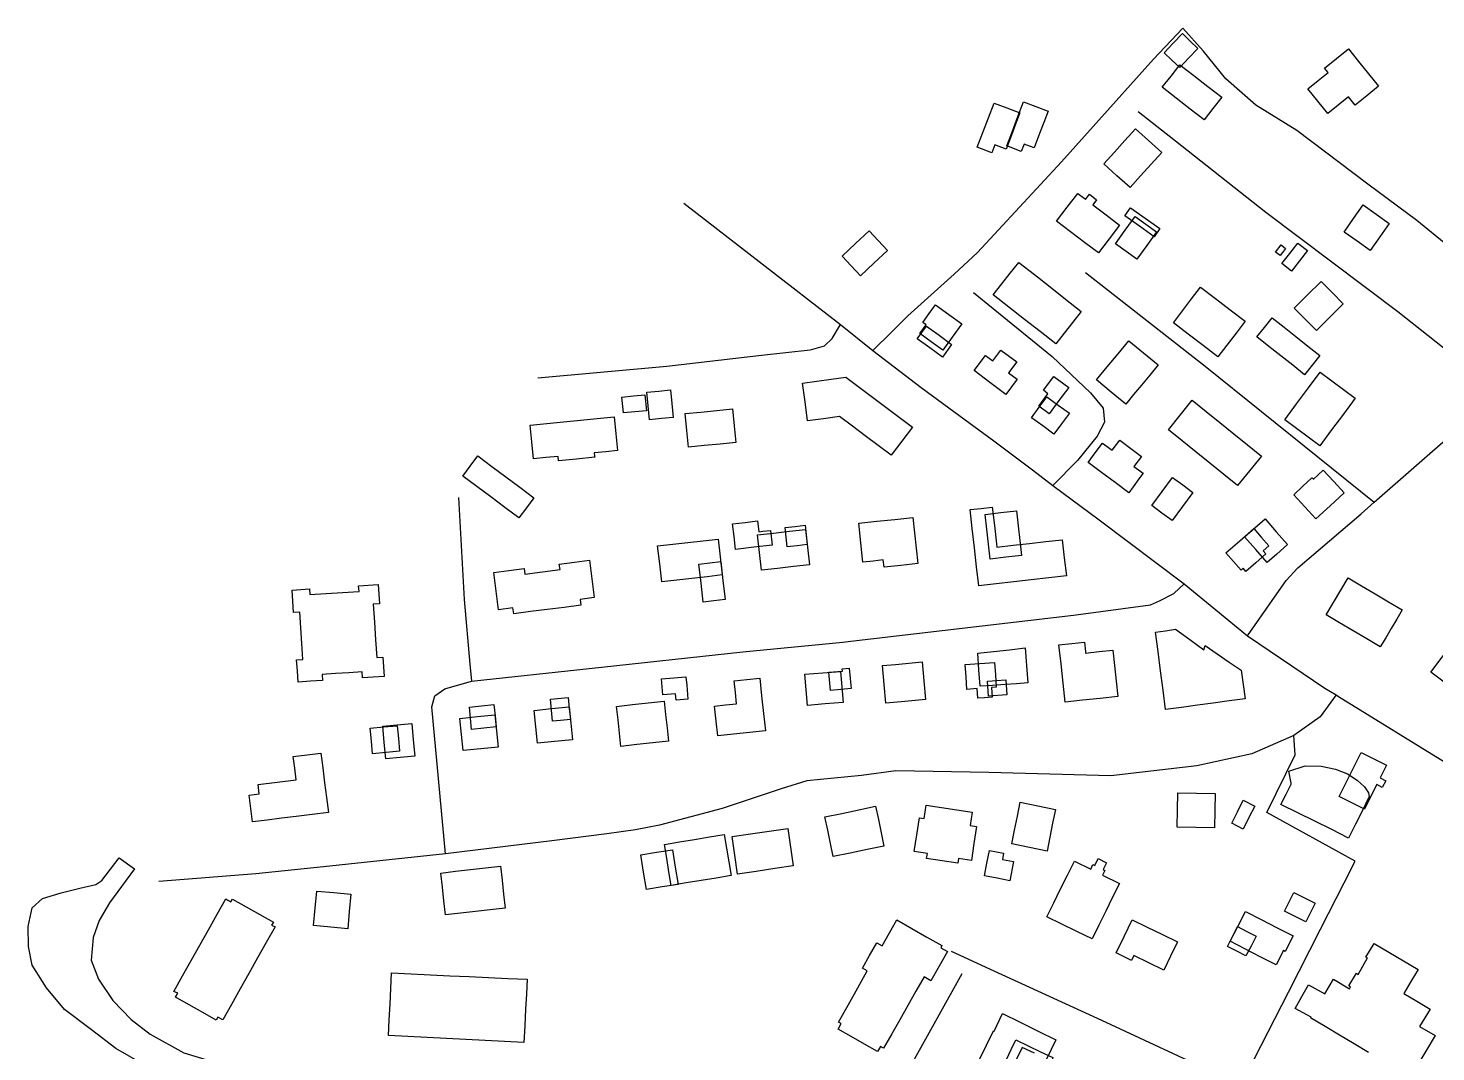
# Model space of a CAD drawing. Header units: metres. Extents: x 2526939 to 2528079, y 1150869 to 1152142.
# Drawn here: x 2527023.6 to 2527377.3, y 1151710.4 to 1151967.6 of the extents above; entities that cross this region are included whole.
import ezdxf

# ---------------------------------------------------------------- set-up
doc = ezdxf.new("R2010")
doc.units = ezdxf.units.M
doc.layers.add('Buildings', color=7, linetype='Continuous')
doc.layers.add('Roads', color=7, linetype='Continuous')

msp = doc.modelspace()

# ---------------------------------------------------------------- linework, layer by layer
at = {"layer": 'Buildings'}
for points in [[(2527317.554, 1151962.534), (2527315.272, 1151960.132), (2527312.989, 1151957.73), (2527311.033, 1151959.588), (2527309.076, 1151961.446), (2527311.359, 1151963.849), (2527313.641, 1151966.251), (2527315.598, 1151964.393), (2527317.554, 1151962.534)], [(2527362.924, 1151953.014), (2527359.999, 1151950.656), (2527357.074, 1151948.299), (2527355.396, 1151950.381), (2527352.793, 1151948.284), (2527350.19, 1151946.186), (2527347.689, 1151949.291), (2527345.188, 1151952.395), (2527347.731, 1151954.445), (2527350.274, 1151956.494), (2527349.393, 1151957.588), (2527352.378, 1151959.993), (2527355.363, 1151962.398), (2527357.883, 1151959.27), (2527360.404, 1151956.142), (2527362.924, 1151953.014)], [(2527323.52, 1151950.256), (2527321.307, 1151947.413), (2527319.093, 1151944.57), (2527315.587, 1151947.298), (2527312.081, 1151950.027), (2527308.575, 1151952.755), (2527310.788, 1151955.599), (2527313.001, 1151958.443), (2527316.507, 1151955.714), (2527320.014, 1151952.985), (2527323.52, 1151950.256)], [(2527270.679, 1151940.739), (2527269.344, 1151937.233), (2527266.554, 1151938.293), (2527265.788, 1151936.276), (2527262.094, 1151937.679), (2527263.501, 1151941.384), (2527264.907, 1151945.089), (2527266.314, 1151948.794), (2527269.557, 1151947.563), (2527272.8, 1151946.331), (2527271.74, 1151943.535), (2527270.679, 1151940.739)], [(2527277.759, 1151941.158), (2527276.375, 1151937.519), (2527273.849, 1151938.478), (2527273.154, 1151936.646), (2527269.514, 1151938.029), (2527270.914, 1151941.714), (2527272.313, 1151945.4), (2527273.713, 1151949.085), (2527276.796, 1151947.915), (2527279.878, 1151946.744), (2527278.818, 1151943.951), (2527277.759, 1151941.158)], [(2527308.45, 1151936.398), (2527305.802, 1151933.452), (2527303.153, 1151930.506), (2527300.505, 1151927.56), (2527297.205, 1151930.527), (2527293.905, 1151933.494), (2527296.554, 1151936.44), (2527299.202, 1151939.385), (2527301.851, 1151942.331), (2527305.151, 1151939.365), (2527308.45, 1151936.398)], [(2527288.981, 1151924.861), (2527289.318, 1151924.604), (2527290.279, 1151925.875), (2527292.075, 1151924.516), (2527291.113, 1151923.245), (2527294.487, 1151920.693), (2527297.86, 1151918.141), (2527295.211, 1151914.638), (2527292.561, 1151911.136), (2527289.054, 1151913.789), (2527285.547, 1151916.441), (2527282.04, 1151919.094), (2527284.69, 1151922.597), (2527287.34, 1151926.099), (2527288.981, 1151924.861)], [(2527365.626, 1151918.564), (2527363.228, 1151915.162), (2527360.829, 1151911.76), (2527357.543, 1151914.078), (2527354.256, 1151916.396), (2527356.655, 1151919.798), (2527359.054, 1151923.199), (2527362.34, 1151920.882), (2527365.626, 1151918.564)], [(2527307.136, 1151916.441), (2527304.675, 1151912.995), (2527302.214, 1151909.549), (2527299.525, 1151911.469), (2527296.835, 1151913.389), (2527299.297, 1151916.836), (2527301.758, 1151920.283), (2527304.447, 1151918.362), (2527307.136, 1151916.441)], [(2527299.181, 1151920.459), (2527300.646, 1151922.51), (2527304.333, 1151919.879), (2527308.019, 1151917.248), (2527306.554, 1151915.195), (2527302.868, 1151917.827), (2527299.181, 1151920.459)], [(2527239.534, 1151911.78), (2527236.134, 1151908.589), (2527232.733, 1151905.398), (2527230.427, 1151907.855), (2527228.12, 1151910.311), (2527231.52, 1151913.503), (2527234.92, 1151916.695), (2527237.227, 1151914.238), (2527239.534, 1151911.78)], [(2527338.766, 1151911.21), (2527338.18, 1151910.456), (2527337.065, 1151911.321), (2527338.473, 1151913.136), (2527339.588, 1151912.271), (2527338.766, 1151911.21)], [(2527345.081, 1151911.731), (2527343.081, 1151909.151), (2527341.08, 1151906.57), (2527338.653, 1151908.453), (2527340.654, 1151911.034), (2527342.654, 1151913.614), (2527345.081, 1151911.731)], [(2527288.23, 1151896.426), (2527286.09, 1151893.708), (2527283.951, 1151890.989), (2527281.811, 1151888.271), (2527277.89, 1151891.357), (2527273.969, 1151894.443), (2527270.049, 1151897.529), (2527266.128, 1151900.615), (2527268.267, 1151903.333), (2527270.406, 1151906.052), (2527272.545, 1151908.77), (2527276.466, 1151905.684), (2527280.388, 1151902.598), (2527284.309, 1151899.512), (2527288.23, 1151896.426)], [(2527329.424, 1151893.955), (2527327.14, 1151890.976), (2527324.855, 1151887.997), (2527322.571, 1151885.018), (2527318.838, 1151887.88), (2527315.104, 1151890.743), (2527311.371, 1151893.605), (2527313.655, 1151896.584), (2527315.94, 1151899.564), (2527318.224, 1151902.543), (2527321.957, 1151899.68), (2527325.691, 1151896.818), (2527329.424, 1151893.955)], [(2527354.053, 1151898.366), (2527350.686, 1151895.013), (2527347.319, 1151891.66), (2527344.537, 1151894.453), (2527341.754, 1151897.246), (2527345.121, 1151900.6), (2527348.488, 1151903.954), (2527351.271, 1151901.16), (2527354.053, 1151898.366)], [(2527258.225, 1151893.293), (2527255.817, 1151889.999), (2527253.409, 1151886.705), (2527250.534, 1151888.807), (2527247.659, 1151890.909), (2527249.233, 1151893.061), (2527248.386, 1151893.681), (2527250.006, 1151895.898), (2527251.626, 1151898.115), (2527254.925, 1151895.704), (2527258.225, 1151893.293)], [(2527348.171, 1151885.354), (2527346.263, 1151882.947), (2527344.356, 1151880.541), (2527341.365, 1151882.912), (2527338.375, 1151885.283), (2527335.384, 1151887.653), (2527332.393, 1151890.024), (2527334.3, 1151892.43), (2527336.208, 1151894.836), (2527339.199, 1151892.465), (2527342.19, 1151890.095), (2527345.18, 1151887.725), (2527348.171, 1151885.354)], [(2527255.666, 1151888.116), (2527253.338, 1151884.933), (2527250.165, 1151887.253), (2527246.991, 1151889.573), (2527249.32, 1151892.756), (2527252.493, 1151890.436), (2527255.666, 1151888.116)], [(2527303.39, 1151877.92), (2527301.402, 1151875.521), (2527299.414, 1151873.121), (2527295.733, 1151876.171), (2527292.051, 1151879.221), (2527294.774, 1151882.509), (2527297.498, 1151885.796), (2527300.221, 1151889.084), (2527303.903, 1151886.034), (2527307.585, 1151882.984), (2527305.488, 1151880.452), (2527303.39, 1151877.92)], [(2527268.063, 1151886.734), (2527272.008, 1151883.743), (2527269.953, 1151881.034), (2527272.131, 1151879.38), (2527269.249, 1151875.579), (2527265.285, 1151878.586), (2527261.321, 1151881.593), (2527264.204, 1151885.394), (2527266.008, 1151884.025), (2527268.063, 1151886.734)], [(2527357.09, 1151874.649), (2527354.113, 1151870.651), (2527351.135, 1151866.654), (2527348.158, 1151862.656), (2527345.223, 1151864.842), (2527342.289, 1151867.028), (2527339.354, 1151869.214), (2527342.331, 1151873.211), (2527345.309, 1151877.209), (2527348.286, 1151881.206), (2527351.221, 1151879.02), (2527354.155, 1151876.835), (2527357.09, 1151874.649)], [(2527229.044, 1151879.904), (2527232.393, 1151877.399), (2527235.742, 1151874.894), (2527239.092, 1151872.39), (2527242.441, 1151869.885), (2527245.79, 1151867.38), (2527243.133, 1151863.828), (2527240.476, 1151860.275), (2527237.223, 1151862.707), (2527233.971, 1151865.14), (2527230.718, 1151867.572), (2527227.465, 1151870.004), (2527223.464, 1151869.464), (2527219.463, 1151868.924), (2527218.822, 1151873.682), (2527218.18, 1151878.439), (2527221.801, 1151878.927), (2527225.423, 1151879.416), (2527229.044, 1151879.904)], [(2527285.085, 1151877.334), (2527282.628, 1151874.01), (2527280.17, 1151870.686), (2527277.553, 1151872.621), (2527279.854, 1151875.735), (2527278.756, 1151876.63), (2527281.329, 1151880.111), (2527285.085, 1151877.334)], [(2527179.001, 1151871.488), (2527176.088, 1151871.201), (2527173.174, 1151870.913), (2527172.778, 1151874.929), (2527175.692, 1151875.217), (2527178.605, 1151875.504), (2527179.001, 1151871.488)], [(2527185.706, 1151869.795), (2527182.735, 1151869.502), (2527179.764, 1151869.209), (2527179.421, 1151872.674), (2527179.079, 1151876.139), (2527182.051, 1151876.432), (2527185.023, 1151876.726), (2527185.365, 1151873.261), (2527185.706, 1151869.795)], [(2527285.241, 1151870.834), (2527283.297, 1151868.205), (2527281.353, 1151865.576), (2527278.541, 1151867.655), (2527275.729, 1151869.734), (2527277.673, 1151872.364), (2527279.616, 1151874.994), (2527282.429, 1151872.914), (2527285.241, 1151870.834)], [(2527333.508, 1151860.066), (2527330.514, 1151856.357), (2527327.52, 1151852.648), (2527324.041, 1151855.456), (2527320.562, 1151858.264), (2527317.083, 1151861.072), (2527313.604, 1151863.88), (2527310.125, 1151866.688), (2527313.118, 1151870.397), (2527316.111, 1151874.105), (2527319.59, 1151871.297), (2527323.07, 1151868.489), (2527326.549, 1151865.682), (2527330.029, 1151862.874), (2527333.508, 1151860.066)], [(2527201.411, 1151863.481), (2527197.461, 1151863.091), (2527193.51, 1151862.701), (2527189.56, 1151862.311), (2527189.143, 1151866.528), (2527188.726, 1151870.745), (2527192.677, 1151871.135), (2527196.627, 1151871.526), (2527200.578, 1151871.916), (2527200.995, 1151867.699), (2527201.411, 1151863.481)], [(2527165.956, 1151860.035), (2527165.98, 1151859.786), (2527161.423, 1151859.336), (2527156.865, 1151858.885), (2527156.755, 1151859.999), (2527153.655, 1151859.693), (2527150.554, 1151859.386), (2527150.135, 1151863.626), (2527149.716, 1151867.865), (2527153.943, 1151868.283), (2527158.17, 1151868.701), (2527162.397, 1151869.118), (2527166.624, 1151869.536), (2527170.851, 1151869.954), (2527171.27, 1151865.714), (2527171.689, 1151861.474), (2527168.78, 1151861.186), (2527165.87, 1151860.899), (2527165.956, 1151860.035)], [(2527301.061, 1151861.718), (2527303.349, 1151860.016), (2527301.477, 1151857.498), (2527303.803, 1151855.768), (2527302.732, 1151854.328), (2527301.24, 1151852.321), (2527300.169, 1151850.88), (2527296.763, 1151853.413), (2527293.356, 1151855.945), (2527289.95, 1151858.478), (2527291.767, 1151860.922), (2527293.584, 1151863.366), (2527296.035, 1151861.544), (2527297.907, 1151864.062), (2527301.061, 1151861.718)], [(2527150.688, 1151849.614), (2527148.813, 1151847.091), (2527146.938, 1151844.568), (2527143.407, 1151847.191), (2527139.876, 1151849.815), (2527136.344, 1151852.438), (2527132.813, 1151855.061), (2527134.688, 1151857.585), (2527136.563, 1151860.108), (2527140.094, 1151857.485), (2527143.626, 1151854.861), (2527147.157, 1151852.238), (2527150.688, 1151849.614)], [(2527349.044, 1151856.526), (2527351.669, 1151853.666), (2527354.293, 1151850.806), (2527350.748, 1151847.553), (2527347.203, 1151844.299), (2527344.412, 1151847.341), (2527341.62, 1151850.383), (2527343.914, 1151852.489), (2527346.208, 1151854.595), (2527346.33, 1151854.5), (2527346.553, 1151854.438), (2527346.543, 1151854.23), (2527349.044, 1151856.526)], [(2527316.27, 1151850.966), (2527313.654, 1151847.424), (2527311.038, 1151843.881), (2527308.486, 1151845.766), (2527305.934, 1151847.65), (2527308.55, 1151851.193), (2527311.166, 1151854.736), (2527313.718, 1151852.851), (2527316.27, 1151850.966)], [(2527266.919, 1151838.026), (2527267.006, 1151837.195), (2527271.118, 1151837.662), (2527275.23, 1151838.13), (2527279.341, 1151838.597), (2527283.453, 1151839.064), (2527283.968, 1151834.537), (2527284.483, 1151830.01), (2527280.079, 1151829.509), (2527275.675, 1151829.008), (2527271.271, 1151828.508), (2527266.867, 1151828.007), (2527262.463, 1151827.506), (2527261.92, 1151832.285), (2527261.376, 1151837.064), (2527260.833, 1151841.842), (2527260.289, 1151846.621), (2527263.076, 1151846.938), (2527265.863, 1151847.255), (2527266.391, 1151842.641), (2527266.919, 1151838.026)], [(2527273.224, 1151835.11), (2527269.274, 1151834.66), (2527265.325, 1151834.211), (2527264.9, 1151837.946), (2527264.475, 1151841.681), (2527264.05, 1151845.416), (2527268, 1151845.866), (2527271.95, 1151846.315), (2527272.375, 1151842.58), (2527272.799, 1151838.845), (2527273.224, 1151835.11)], [(2527206.88, 1151843.783), (2527207.188, 1151841.075), (2527208.204, 1151841.191), (2527208.251, 1151841.196), (2527210.125, 1151841.409), (2527210.546, 1151837.683), (2527205.953, 1151837.163), (2527201.36, 1151836.643), (2527200.996, 1151839.859), (2527200.631, 1151843.074), (2527203.756, 1151843.429), (2527206.88, 1151843.783)], [(2527219.388, 1151837.829), (2527216.871, 1151837.544), (2527214.354, 1151837.258), (2527213.801, 1151842.134), (2527216.318, 1151842.419), (2527218.835, 1151842.703), (2527219.388, 1151837.829)], [(2527245.94, 1151844.665), (2527246.352, 1151840.795), (2527246.763, 1151836.926), (2527247.175, 1151833.056), (2527242.933, 1151832.605), (2527238.691, 1151832.153), (2527238.496, 1151833.975), (2527235.929, 1151833.702), (2527233.361, 1151833.428), (2527232.84, 1151838.322), (2527232.318, 1151843.215), (2527236.859, 1151843.698), (2527241.399, 1151844.182), (2527245.94, 1151844.665)], [(2527334.588, 1151835.479), (2527332.086, 1151833.295), (2527329.584, 1151831.11), (2527328.903, 1151831.891), (2527328.376, 1151831.433), (2527326.49, 1151833.594), (2527324.603, 1151835.756), (2527328.098, 1151838.808), (2527331.593, 1151841.859), (2527333.48, 1151839.697), (2527335.368, 1151837.536), (2527333.906, 1151836.26), (2527334.588, 1151835.479)], [(2527337.396, 1151835.47), (2527334.933, 1151833.321), (2527332.096, 1151836.571), (2527329.259, 1151839.82), (2527331.837, 1151842.071), (2527334.414, 1151844.321), (2527337.251, 1151841.071), (2527340.088, 1151837.821), (2527337.396, 1151835.47)], [(2527198.023, 1151830.203), (2527194.22, 1151829.772), (2527190.417, 1151829.341), (2527186.613, 1151828.91), (2527182.81, 1151828.479), (2527182.298, 1151832.999), (2527181.786, 1151837.519), (2527185.589, 1151837.95), (2527189.393, 1151838.38), (2527193.196, 1151838.811), (2527196.999, 1151839.241), (2527197.511, 1151834.722), (2527198.023, 1151830.203)], [(2527219.96, 1151832.774), (2527215.941, 1151832.319), (2527211.923, 1151831.863), (2527207.904, 1151831.408), (2527207.401, 1151835.848), (2527206.898, 1151840.288), (2527210.917, 1151840.743), (2527214.935, 1151841.199), (2527218.954, 1151841.654), (2527219.457, 1151837.214), (2527219.96, 1151832.774)], [(2527164.655, 1151833.934), (2527165.26, 1151829.234), (2527165.864, 1151824.533), (2527162.295, 1151824.074), (2527162.485, 1151822.61), (2527158.27, 1151822.068), (2527154.055, 1151821.527), (2527149.839, 1151820.985), (2527145.624, 1151820.443), (2527145.435, 1151821.906), (2527141.799, 1151821.439), (2527141.195, 1151826.14), (2527140.59, 1151830.84), (2527144.416, 1151831.332), (2527148.241, 1151831.824), (2527148.419, 1151830.431), (2527152.84, 1151830.999), (2527157.26, 1151831.566), (2527157.081, 1151832.96), (2527160.868, 1151833.447), (2527164.655, 1151833.934)], [(2527195.91, 1151823.698), (2527193.231, 1151823.396), (2527192.691, 1151828.172), (2527192.15, 1151832.948), (2527194.895, 1151833.259), (2527197.641, 1151833.57), (2527198.182, 1151828.794), (2527198.723, 1151824.018), (2527195.91, 1151823.698)], [(2527111.581, 1151827.81), (2527111.898, 1151822.943), (2527110.314, 1151822.839), (2527110.604, 1151818.379), (2527110.895, 1151813.92), (2527111.185, 1151809.46), (2527112.769, 1151809.563), (2527113.085, 1151804.694), (2527110.342, 1151804.516), (2527107.599, 1151804.338), (2527107.501, 1151805.835), (2527104.164, 1151805.618), (2527100.828, 1151805.401), (2527097.491, 1151805.184), (2527097.589, 1151803.686), (2527094.514, 1151803.486), (2527091.438, 1151803.286), (2527091.256, 1151806.083), (2527091.074, 1151808.879), (2527092.665, 1151808.983), (2527092.407, 1151812.949), (2527092.149, 1151816.915), (2527091.891, 1151820.881), (2527090.3, 1151820.778), (2527090.117, 1151823.59), (2527089.934, 1151826.401), (2527094.331, 1151826.688), (2527094.424, 1151825.27), (2527098.53, 1151825.537), (2527102.635, 1151825.804), (2527106.741, 1151826.071), (2527106.649, 1151827.489), (2527111.581, 1151827.81)], [(2527366.118, 1151816.748), (2527364.747, 1151814.437), (2527363.376, 1151812.126), (2527359.972, 1151814.145), (2527356.567, 1151816.164), (2527353.163, 1151818.182), (2527349.758, 1151820.201), (2527351.594, 1151823.297), (2527353.429, 1151826.394), (2527355.265, 1151829.49), (2527358.67, 1151827.471), (2527362.075, 1151825.452), (2527365.479, 1151823.433), (2527368.884, 1151821.414), (2527367.501, 1151819.081), (2527366.118, 1151816.748)], [(2527395.436, 1151814.63), (2527392.587, 1151810.897), (2527389.738, 1151807.165), (2527386.888, 1151803.432), (2527384.039, 1151799.699), (2527381.385, 1151801.724), (2527378.73, 1151803.75), (2527376.076, 1151805.775), (2527378.926, 1151809.508), (2527381.775, 1151813.241), (2527384.625, 1151816.975), (2527387.474, 1151820.708), (2527390.128, 1151818.682), (2527392.782, 1151816.656), (2527395.436, 1151814.63)], [(2527311.95, 1151816.57), (2527315.475, 1151813.965), (2527318.999, 1151811.36), (2527319.408, 1151812.47), (2527322.416, 1151810.397), (2527325.423, 1151808.323), (2527328.431, 1151806.25), (2527328.907, 1151802.669), (2527329.383, 1151799.088), (2527325.393, 1151798.547), (2527321.402, 1151798.007), (2527317.412, 1151797.466), (2527313.421, 1151796.926), (2527309.431, 1151796.385), (2527308.802, 1151801.24), (2527308.174, 1151806.094), (2527307.545, 1151810.949), (2527306.916, 1151815.803), (2527309.433, 1151816.186), (2527311.95, 1151816.57)], [(2527269.028, 1151802.666), (2527265.927, 1151802.443), (2527262.825, 1151802.219), (2527262.524, 1151806.368), (2527262.224, 1151810.516), (2527266.209, 1151810.964), (2527270.194, 1151811.411), (2527274.179, 1151811.859), (2527274.497, 1151807.474), (2527274.815, 1151803.089), (2527271.922, 1151802.878), (2527269.028, 1151802.666)], [(2527289.298, 1151811.005), (2527289.34, 1151810.579), (2527292.767, 1151810.941), (2527296.193, 1151811.303), (2527296.603, 1151807.418), (2527297.013, 1151803.533), (2527297.423, 1151799.648), (2527293, 1151799.181), (2527288.578, 1151798.715), (2527284.155, 1151798.248), (2527283.649, 1151803.043), (2527283.144, 1151807.838), (2527282.638, 1151812.633), (2527285.845, 1151812.972), (2527289.052, 1151813.31), (2527289.298, 1151811.005)], [(2527230.39, 1151801.679), (2527227.795, 1151801.438), (2527225.199, 1151801.196), (2527224.776, 1151805.744), (2527228.235, 1151806.025), (2527228.189, 1151806.601), (2527229.918, 1151806.761), (2527230.154, 1151804.22), (2527230.39, 1151801.679)], [(2527243.896, 1151798.395), (2527239.135, 1151797.954), (2527238.696, 1151802.685), (2527238.256, 1151807.415), (2527241.582, 1151807.724), (2527244.909, 1151808.032), (2527248.235, 1151808.341), (2527248.675, 1151803.611), (2527249.114, 1151798.881), (2527246.505, 1151798.638), (2527243.896, 1151798.395)], [(2527265.645, 1151801.906), (2527265.82, 1151799.491), (2527263.935, 1151799.354), (2527262.24, 1151799.231), (2527262.065, 1151801.646), (2527259.509, 1151801.46), (2527259.283, 1151804.577), (2527259.056, 1151807.694), (2527262.737, 1151807.961), (2527266.418, 1151808.228), (2527266.644, 1151805.112), (2527266.87, 1151801.995), (2527265.645, 1151801.906)], [(2527189.079, 1151802.516), (2527189.361, 1151798.991), (2527186.419, 1151798.754), (2527186.29, 1151800.346), (2527183.061, 1151800.086), (2527182.738, 1151804.103), (2527185.824, 1151804.352), (2527188.909, 1151804.6), (2527189.079, 1151802.516)], [(2527208.851, 1151791.006), (2527204.862, 1151790.584), (2527200.872, 1151790.163), (2527196.883, 1151789.741), (2527196.487, 1151793.49), (2527196.09, 1151797.239), (2527198.86, 1151797.532), (2527201.629, 1151797.824), (2527201.325, 1151800.702), (2527201.02, 1151803.58), (2527204.235, 1151803.92), (2527207.45, 1151804.26), (2527207.917, 1151799.842), (2527208.384, 1151795.424), (2527208.851, 1151791.006)], [(2527228.374, 1151798.153), (2527223.905, 1151797.791), (2527219.436, 1151797.429), (2527219.119, 1151801.345), (2527218.801, 1151805.26), (2527223.27, 1151805.623), (2527227.738, 1151805.985), (2527228.056, 1151802.069), (2527228.374, 1151798.153)], [(2527269.544, 1151800.119), (2527264.925, 1151799.784), (2527264.653, 1151803.526), (2527269.271, 1151803.861), (2527269.544, 1151800.119)], [(2527157.416, 1151793.633), (2527155.405, 1151793.431), (2527155.126, 1151796.2), (2527154.846, 1151798.969), (2527159.313, 1151799.42), (2527159.592, 1151796.652), (2527159.871, 1151793.883), (2527157.416, 1151793.633)], [(2527141.205, 1151792.018), (2527138.123, 1151791.707), (2527135.041, 1151791.395), (2527134.758, 1151794.204), (2527134.474, 1151797.013), (2527137.556, 1151797.324), (2527140.638, 1151797.634), (2527140.921, 1151794.826), (2527141.205, 1151792.018)], [(2527155.899, 1151788.354), (2527151.569, 1151787.919), (2527151.152, 1151792.05), (2527150.735, 1151796.181), (2527155.142, 1151796.626), (2527159.549, 1151797.071), (2527159.966, 1151792.94), (2527160.383, 1151788.809), (2527155.899, 1151788.354)], [(2527184.523, 1151788.444), (2527180.541, 1151788.006), (2527176.558, 1151787.568), (2527172.576, 1151787.13), (2527172.207, 1151790.481), (2527171.839, 1151793.833), (2527171.47, 1151797.184), (2527175.453, 1151797.622), (2527179.435, 1151798.06), (2527183.418, 1151798.498), (2527183.786, 1151795.147), (2527184.155, 1151791.795), (2527184.523, 1151788.444)], [(2527116.941, 1151785.883), (2527113.546, 1151785.562), (2527110.151, 1151785.241), (2527109.848, 1151788.461), (2527109.544, 1151791.68), (2527112.94, 1151792), (2527116.335, 1151792.32), (2527116.638, 1151789.102), (2527116.941, 1151785.883)], [(2527120.76, 1151784.648), (2527117.125, 1151784.305), (2527113.489, 1151783.961), (2527113.1, 1151788.085), (2527112.711, 1151792.208), (2527116.346, 1151792.552), (2527119.981, 1151792.895), (2527120.371, 1151788.772), (2527120.76, 1151784.648)], [(2527141.716, 1151786.944), (2527137.318, 1151786.5), (2527132.919, 1151786.056), (2527132.51, 1151790.108), (2527132.101, 1151794.16), (2527136.5, 1151794.604), (2527140.899, 1151795.048), (2527141.307, 1151790.996), (2527141.716, 1151786.944)], [(2527090.91, 1151769.513), (2527087.273, 1151769.059), (2527083.637, 1151768.604), (2527080, 1151768.15), (2527079.577, 1151771.527), (2527079.154, 1151774.904), (2527081.653, 1151775.216), (2527081.365, 1151777.511), (2527086.16, 1151778.111), (2527090.956, 1151778.711), (2527090.59, 1151781.644), (2527090.223, 1151784.576), (2527093.696, 1151785.011), (2527097.169, 1151785.445), (2527097.636, 1151781.717), (2527098.102, 1151777.989), (2527098.569, 1151774.261), (2527099.035, 1151770.533), (2527094.973, 1151770.023), (2527090.91, 1151769.513)], [(2527364.739, 1151778.476), (2527363.888, 1151776.79), (2527362.47, 1151777.506), (2527360.92, 1151774.434), (2527359.369, 1151771.361), (2527356.204, 1151772.96), (2527353.04, 1151774.558), (2527354.893, 1151778.23), (2527356.746, 1151781.901), (2527358.599, 1151785.573), (2527361.765, 1151783.976), (2527364.93, 1151782.378), (2527363.321, 1151779.191), (2527364.739, 1151778.476)], [(2527360.61, 1151774.509), (2527358.878, 1151771.033), (2527357.146, 1151767.557), (2527355.414, 1151764.081), (2527351.164, 1151766.199), (2527346.914, 1151768.317), (2527342.664, 1151770.435), (2527338.414, 1151772.553), (2527339.683, 1151775.105), (2527340.951, 1151777.658), (2527340.969, 1151777.888), (2527340.394, 1151780.909), (2527344.469, 1151782.275), (2527348.553, 1151782.148), (2527352.118, 1151781.425), (2527355.116, 1151780.248), (2527357.533, 1151778.608), (2527359.374, 1151776.949), (2527360.428, 1151775.479), (2527360.61, 1151774.509)], [(2527321.874, 1151775.291), (2527321.791, 1151770.988), (2527321.708, 1151766.684), (2527317.021, 1151766.774), (2527312.333, 1151766.865), (2527312.416, 1151771.168), (2527312.499, 1151775.471), (2527317.187, 1151775.381), (2527321.874, 1151775.291)], [(2527238.659, 1151762.084), (2527234.414, 1151761.196), (2527230.168, 1151760.308), (2527225.923, 1151759.42), (2527225.227, 1151762.749), (2527224.531, 1151766.079), (2527223.835, 1151769.408), (2527228.08, 1151770.296), (2527232.324, 1151771.183), (2527236.569, 1151772.071), (2527237.266, 1151768.742), (2527237.962, 1151765.413), (2527238.659, 1151762.084)], [(2527260.806, 1151770.606), (2527260.296, 1151767.221), (2527261.91, 1151766.979), (2527261.268, 1151762.721), (2527260.625, 1151758.463), (2527257.385, 1151758.913), (2527257.218, 1151757.803), (2527253.299, 1151758.395), (2527249.379, 1151758.986), (2527249.56, 1151760.181), (2527246.269, 1151760.68), (2527246.911, 1151764.932), (2527247.553, 1151769.184), (2527248.723, 1151769.008), (2527249.228, 1151772.354), (2527253.087, 1151771.771), (2527256.947, 1151771.189), (2527260.806, 1151770.606)], [(2527281.741, 1151771.291), (2527281.039, 1151767.8), (2527280.338, 1151764.31), (2527279.636, 1151760.819), (2527275.214, 1151761.708), (2527270.791, 1151762.596), (2527271.492, 1151766.087), (2527272.194, 1151769.578), (2527272.895, 1151773.069), (2527277.318, 1151772.18), (2527281.741, 1151771.291)], [(2527331.81, 1151772.139), (2527330.353, 1151769.248), (2527328.896, 1151766.356), (2527326.033, 1151767.798), (2527327.49, 1151770.69), (2527328.946, 1151773.582), (2527331.81, 1151772.139)], [(2527200.248, 1151754.661), (2527196.485, 1151754.038), (2527192.722, 1151753.416), (2527188.958, 1151752.793), (2527185.195, 1151752.17), (2527184.625, 1151755.616), (2527184.054, 1151759.062), (2527183.484, 1151762.508), (2527187.248, 1151763.131), (2527191.011, 1151763.754), (2527194.774, 1151764.376), (2527198.538, 1151764.999), (2527199.108, 1151761.553), (2527199.678, 1151758.107), (2527200.248, 1151754.661)], [(2527215.878, 1151757.085), (2527211.21, 1151756.4), (2527206.541, 1151755.715), (2527201.873, 1151755.03), (2527201.181, 1151759.749), (2527200.488, 1151764.468), (2527205.156, 1151765.153), (2527209.823, 1151765.838), (2527214.491, 1151766.523), (2527215.185, 1151761.804), (2527215.878, 1151757.085)], [(2527186.924, 1151752.456), (2527182.942, 1151751.798), (2527178.96, 1151751.139), (2527178.24, 1151755.494), (2527177.52, 1151759.849), (2527181.502, 1151760.508), (2527185.483, 1151761.166), (2527186.204, 1151756.811), (2527186.924, 1151752.456)], [(2527263.911, 1151754.594), (2527264.527, 1151757.777), (2527265.142, 1151760.96), (2527268.733, 1151760.265), (2527268.429, 1151758.692), (2527271.208, 1151758.155), (2527270.281, 1151753.362), (2527267.096, 1151753.978), (2527263.911, 1151754.594)], [(2527143.486, 1151746.468), (2527139.737, 1151746.039), (2527135.988, 1151745.61), (2527132.238, 1151745.181), (2527128.489, 1151744.752), (2527128.087, 1151748.27), (2527127.684, 1151751.787), (2527127.282, 1151755.305), (2527131.031, 1151755.734), (2527134.78, 1151756.164), (2527138.529, 1151756.593), (2527142.278, 1151757.022), (2527142.681, 1151753.504), (2527143.083, 1151749.986), (2527143.486, 1151746.468)], [(2527294.555, 1151757.885), (2527293.703, 1151756.159), (2527294.156, 1151755.936), (2527293.593, 1151754.796), (2527297.836, 1151752.702), (2527296.112, 1151749.207), (2527294.387, 1151745.713), (2527292.663, 1151742.218), (2527290.938, 1151738.723), (2527287.159, 1151740.588), (2527283.381, 1151742.452), (2527279.602, 1151744.317), (2527281.326, 1151747.812), (2527283.051, 1151751.307), (2527284.775, 1151754.801), (2527286.499, 1151758.296), (2527290.619, 1151756.263), (2527291.181, 1151757.403), (2527291.624, 1151757.185), (2527292.475, 1151758.911), (2527294.555, 1151757.885)], [(2527104.698, 1151749.983), (2527104.298, 1151745.642), (2527103.898, 1151741.3), (2527099.622, 1151741.695), (2527095.346, 1151742.089), (2527095.747, 1151746.43), (2527096.148, 1151750.77), (2527100.423, 1151750.377), (2527104.698, 1151749.983)], [(2527347.045, 1151747.69), (2527345.874, 1151745.343), (2527344.703, 1151742.996), (2527342.011, 1151744.34), (2527339.318, 1151745.685), (2527340.49, 1151748.032), (2527341.661, 1151750.379), (2527344.353, 1151749.035), (2527347.045, 1151747.69)], [(2527073.808, 1151748.506), (2527074.563, 1151748.076), (2527074.939, 1151748.763), (2527078.37, 1151746.83), (2527081.802, 1151744.897), (2527085.233, 1151742.964), (2527084.794, 1151742.195), (2527085.635, 1151741.755), (2527083.445, 1151737.863), (2527081.254, 1151733.97), (2527079.064, 1151730.078), (2527076.874, 1151726.186), (2527074.683, 1151722.293), (2527072.493, 1151718.401), (2527071.309, 1151719.066), (2527070.89, 1151718.313), (2527067.481, 1151720.233), (2527064.072, 1151722.153), (2527060.663, 1151724.073), (2527061.23, 1151725.081), (2527060.186, 1151725.555), (2527062.368, 1151729.429), (2527064.549, 1151733.304), (2527066.73, 1151737.178), (2527068.912, 1151741.052), (2527071.094, 1151744.927), (2527073.275, 1151748.801), (2527073.808, 1151748.506)], [(2527253.221, 1151737.068), (2527252.938, 1151736.51), (2527254.64, 1151735.545), (2527252.553, 1151731.863), (2527250.466, 1151728.181), (2527248.718, 1151729.174), (2527246.688, 1151725.592), (2527244.658, 1151722.011), (2527242.628, 1151718.429), (2527240.598, 1151714.848), (2527238.568, 1151711.266), (2527237.759, 1151711.724), (2527237.035, 1151710.448), (2527233.725, 1151712.324), (2527230.416, 1151714.199), (2527227.106, 1151716.075), (2527227.889, 1151717.454), (2527227.196, 1151717.846), (2527229.622, 1151722.126), (2527232.048, 1151726.406), (2527234.474, 1151730.686), (2527233.224, 1151731.394), (2527235.03, 1151734.581), (2527236.836, 1151737.768), (2527238.191, 1151737), (2527240.033, 1151740.25), (2527241.875, 1151743.499), (2527245.657, 1151741.355), (2527249.439, 1151739.212), (2527253.221, 1151737.068)], [(2527312.401, 1151737.973), (2527310.673, 1151734.427), (2527308.944, 1151730.881), (2527305.182, 1151732.716), (2527301.419, 1151734.551), (2527300.83, 1151733.343), (2527296.978, 1151735.221), (2527299.001, 1151739.371), (2527301.024, 1151743.52), (2527304.816, 1151741.671), (2527308.609, 1151739.822), (2527312.401, 1151737.973)], [(2527341.454, 1151739.476), (2527339.448, 1151735.616), (2527339.055, 1151735.82), (2527337.181, 1151732.19), (2527333.331, 1151734.177), (2527329.48, 1151736.163), (2527325.63, 1151738.15), (2527327.564, 1151741.898), (2527329.498, 1151745.646), (2527333.483, 1151743.589), (2527337.469, 1151741.533), (2527341.454, 1151739.476)], [(2527332.171, 1151739.433), (2527330.893, 1151736.954), (2527329.614, 1151734.476), (2527327.292, 1151735.674), (2527324.97, 1151736.871), (2527326.249, 1151739.35), (2527327.528, 1151741.829), (2527329.85, 1151740.631), (2527332.171, 1151739.433)], [(2527148.603, 1151721.071), (2527148.384, 1151716.883), (2527148.165, 1151712.694), (2527143.302, 1151712.948), (2527138.44, 1151713.201), (2527133.577, 1151713.455), (2527128.714, 1151713.708), (2527123.851, 1151713.962), (2527118.989, 1151714.215), (2527114.126, 1151714.469), (2527114.331, 1151718.398), (2527114.536, 1151722.326), (2527114.741, 1151726.254), (2527114.946, 1151730.183), (2527119.81, 1151729.956), (2527124.674, 1151729.73), (2527129.538, 1151729.503), (2527134.401, 1151729.276), (2527139.265, 1151729.049), (2527144.129, 1151728.823), (2527148.993, 1151728.596), (2527148.798, 1151724.833), (2527148.603, 1151721.071)], [(2527269.434, 1151708.468), (2527270.605, 1151710.914), (2527271.776, 1151713.359), (2527274.876, 1151711.875), (2527277.976, 1151710.39), (2527281.076, 1151708.906), (2527280.195, 1151705.738), (2527276.608, 1151706.648), (2527273.021, 1151707.558), (2527269.434, 1151708.468)]]:
    msp.add_lwpolyline(points, close=True, dxfattribs=at)
for points in [[(2527360.438, 1151710.197), (2527356.795, 1151712.37), (2527353.152, 1151714.543), (2527349.508, 1151716.716), (2527345.865, 1151718.889), (2527345.966, 1151719.058), (2527342.02, 1151721.245), (2527343.681, 1151724.241), (2527345.341, 1151727.237), (2527349.478, 1151724.945), (2527351.65, 1151728.586), (2527355.631, 1151726.211), (2527355.905, 1151726.705), (2527355.478, 1151726.942), (2527357.36, 1151730.097), (2527357.832, 1151729.835), (2527360.124, 1151733.972), (2527359.784, 1151734.161), (2527361.843, 1151737.613), (2527365.518, 1151735.42), (2527369.193, 1151733.228), (2527372.868, 1151731.035), (2527372.868, 1151731.035), (2527371.079, 1151728.036), (2527369.29, 1151725.037), (2527372.582, 1151723.074), (2527375.873, 1151721.11), (2527374.568, 1151718.922), (2527373.263, 1151716.734), (2527377.124, 1151714.431), (2527374.791, 1151710.52), (2527372.458, 1151706.61)], [(2527262.699, 1151708.394), (2527264.434, 1151712.009), (2527266.169, 1151715.624), (2527266.256, 1151715.581), (2527266.315, 1151715.554), (2527268.445, 1151719.988), (2527268.445, 1151719.988), (2527272.914, 1151717.787), (2527277.382, 1151715.586), (2527281.851, 1151713.385), (2527280.687, 1151710.953), (2527279.523, 1151708.52)], [(2527276.457, 1151709.988), (2527273.39, 1151711.456), (2527271.728, 1151707.984)]]:
    msp.add_lwpolyline(points, dxfattribs=at)
at = {"layer": 'Roads'}
for points in [[(2527244.659, 1151895.295), (2527256.317, 1151905.815), (2527262.134, 1151911.255), (2527283.238, 1151934.006), (2527306.425, 1151959.838), (2527313.796, 1151967.626)], [(2527324.529, 1151954.876), (2527318.84, 1151961.888), (2527313.796, 1151967.626)], [(2527405.359, 1151886.614), (2527397.024, 1151896.535), (2527380.355, 1151912.94), (2527372.55, 1151919.29), (2527360.248, 1151928.418), (2527342.388, 1151941.911), (2527332.069, 1151948.261), (2527324.529, 1151954.876)], [(2527302.568, 1151946.674), (2527311.938, 1151939.278), (2527334.583, 1151921.406), (2527367.788, 1151896.403), (2527383.001, 1151884.365), (2527392.383, 1151875.25)], [(2527188.348, 1151923.603), (2527227.772, 1151893.131)], [(2527289.339, 1151906.193), (2527319.369, 1151882.645), (2527361.823, 1151848.488)], [(2527261.135, 1151901.193), (2527280.951, 1151885.079), (2527290.583, 1151876.004), (2527293.731, 1151872.115), (2527294.101, 1151868.596), (2527292.25, 1151865.076), (2527287.249, 1151858.965), (2527281.129, 1151852.701)], [(2527240.512, 1151891.26), (2527244.393, 1151895.055), (2527244.659, 1151895.295)], [(2527151.676, 1151879.709), (2527184.088, 1151882.671), (2527207.924, 1151885.428), (2527220.074, 1151886.761), (2527220.805, 1151886.973), (2527223.675, 1151887.798), (2527225.655, 1151889.665), (2527227.772, 1151893.131)], [(2527227.772, 1151893.131), (2527235.855, 1151886.613)], [(2527235.855, 1151886.613), (2527240.512, 1151891.26)], [(2527235.855, 1151886.613), (2527248.033, 1151877.314), (2527254.922, 1151872.168), (2527266.264, 1151863.907), (2527275.967, 1151856.634), (2527281.129, 1151852.701)], [(2527361.823, 1151848.488), (2527392.383, 1151875.25)], [(2527281.129, 1151852.701), (2527292.729, 1151844.087), (2527314.1, 1151827.946)], [(2527131.751, 1151849.634), (2527133.205, 1151824.069), (2527134.554, 1151807.826), (2527134.992, 1151803.546)], [(2527329.985, 1151814.91), (2527339.741, 1151828.803), (2527342.653, 1151831.978), (2527358.528, 1151845.603), (2527361.823, 1151848.488)], [(2527134.992, 1151803.546), (2527164.546, 1151806.69), (2527203.209, 1151810.881), (2527228.292, 1151813.348), (2527230.336, 1151813.589), (2527286.256, 1151820.13), (2527305.618, 1151822.705), (2527307.9, 1151823.674), (2527311.468, 1151825.539), (2527314.1, 1151827.946)], [(2527314.1, 1151827.946), (2527329.985, 1151814.91)], [(2527329.985, 1151814.91), (2527349.461, 1151801.794), (2527352.248, 1151800.099)], [(2527128.472, 1151760.133), (2527125.033, 1151797.051), (2527125.826, 1151799.83), (2527128.339, 1151801.55), (2527134.992, 1151803.546)], [(2527352.248, 1151800.099), (2527348.263, 1151794.564), (2527341.612, 1151789.839)], [(2527352.248, 1151800.099), (2527352.907, 1151799.698), (2527380.574, 1151782.544)], [(2527341.612, 1151789.839), (2527331.116, 1151785.29), (2527317.237, 1151782.259), (2527295.628, 1151779.697), (2527265.02, 1151780.522), (2527241.614, 1151780.995), (2527233.034, 1151779.83), (2527219.263, 1151778.433), (2527212.8, 1151776.45), (2527197.966, 1151771.553), (2527182.285, 1151767.355), (2527176.246, 1151766.19), (2527169.043, 1151765.141), (2527155.166, 1151763.394), (2527128.472, 1151760.133)], [(2527348.348, 1151741.193), (2527354.276, 1151752.84), (2527357.043, 1151758.275), (2527334.862, 1151770.512), (2527341.986, 1151784.981), (2527341.612, 1151789.839)], [(2527063.825, 1151692.194), (2527059.751, 1151698.016), (2527056.708, 1151703.065), (2527052.365, 1151707.379), (2527045.595, 1151711.234), (2527039.518, 1151715.914), (2527032.745, 1151720.963), (2527028.226, 1151726.47), (2527024.575, 1151732.16), (2527023.7, 1151736.841), (2527023.604, 1151741.889), (2527024.636, 1151746.57), (2527027.234, 1151748.865), (2527031.925, 1151750.286), (2527036.584, 1151751.493), (2527040.634, 1151752.421), (2527042.159, 1151753.404), (2527046.504, 1151759.095), (2527050.315, 1151756.319)], [(2527128.472, 1151760.133), (2527097.78, 1151756.835), (2527080.833, 1151755.114), (2527056.475, 1151753.145)], [(2527050.315, 1151756.319), (2527044.069, 1151747.839), (2527041.424, 1151743.341), (2527039.969, 1151739.108), (2527039.439, 1151733.42), (2527041.291, 1151728.658), (2527044.863, 1151723.233), (2527049.494, 1151718.47), (2527054.256, 1151714.766), (2527062.723, 1151710.136), (2527069.073, 1151708.151), (2527074.761, 1151707.49), (2527093.679, 1151706.168), (2527211.948, 1151700.214), (2527223.854, 1151698.494), (2527235.76, 1151695.188), (2527239.733, 1151693.533)], [(2527340.277, 1151725.371), (2527348.348, 1151741.193)], [(2527328.345, 1151701.981), (2527294.531, 1151717.698), (2527290.314, 1151719.685), (2527266.33, 1151730.601), (2527255.624, 1151735.559)], [(2527258.256, 1151729.941), (2527245.856, 1151707.649), (2527243.375, 1151702.145), (2527239.733, 1151693.533)], [(2527328.345, 1151701.981), (2527340.277, 1151725.371)]]:
    msp.add_lwpolyline(points, dxfattribs=at)

doc.saveas('drawing.dxf')
